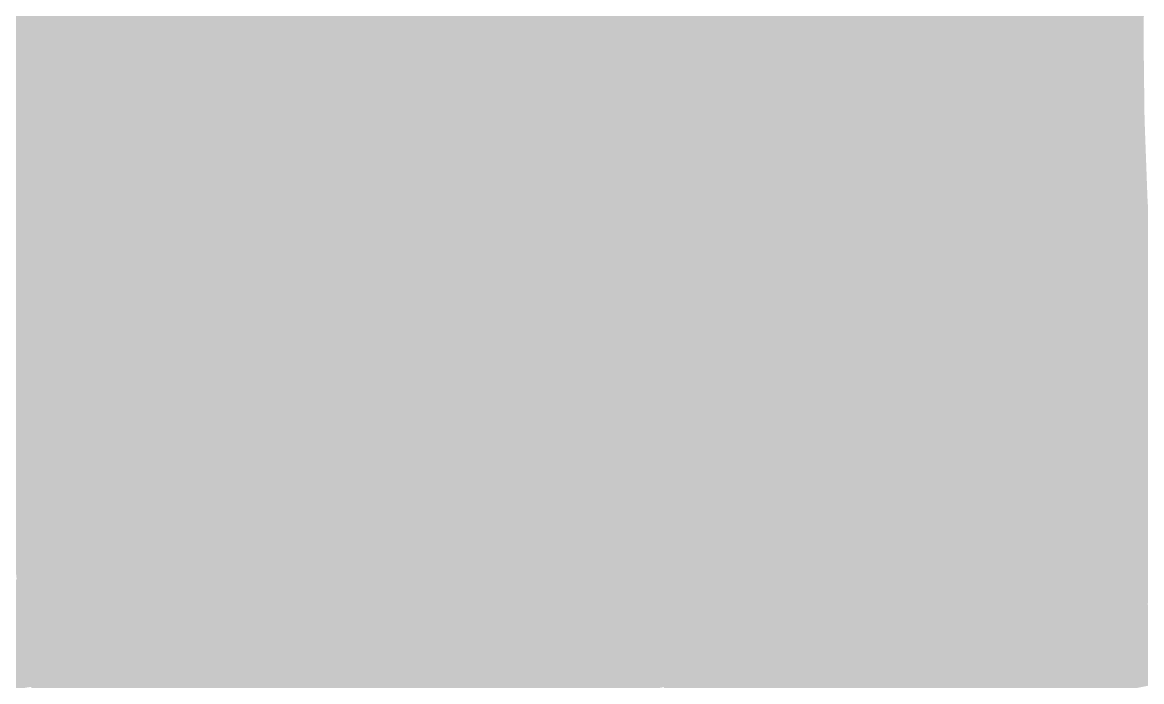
# Model space of a CAD drawing. Header units: inches. Extents: x -266 to 784, y -170 to 213.
# Drawn here: x -98.13 to -73.04, y -14.41 to 0.37 of the extents above; entities that cross this region are included whole.
import ezdxf

# ---------------------------------------------------------------- set-up
doc = ezdxf.new("R2010")
doc.units = ezdxf.units.IN
doc.header["$MEASUREMENT"] = 0

msp = doc.modelspace()

# ---------------------------------------------------------------- linework, layer by layer
at = {"color": 4, "true_color": 0x33fffd}
msp.add_solid([(-98, 0), (-99, 0), (-97.970484, 2.40504), (-98.970183, 2.429582)], dxfattribs=at)
at = {"color": 4, "true_color": 0x2dfffd}
msp.add_solid([(-97, 0), (-98, 0), (-96.970785, 2.380499), (-97.970484, 2.40504)], dxfattribs=at)
at = {"color": 4, "true_color": 0x26fffd}
msp.add_solid([(-96, 0), (-97, 0), (-95.971087, 2.355958), (-96.970785, 2.380499)], dxfattribs=at)
at = {"color": 4, "true_color": 0x20fffc}
msp.add_solid([(-95, 0), (-96, 0), (-94.971388, 2.331417), (-95.971087, 2.355958)], dxfattribs=at)
at = {"color": 4, "true_color": 0x1afffc}
msp.add_solid([(-94, 0), (-95, 0), (-93.971689, 2.306875), (-94.971388, 2.331417)], dxfattribs=at)
at = {"color": 4, "true_color": 0x13fffc}
msp.add_solid([(-93, 0), (-94, 0), (-92.97199, 2.282334), (-93.971689, 2.306875)], dxfattribs=at)
at = {"color": 4, "true_color": 0x0dfffc}
msp.add_solid([(-92, 0), (-93, 0), (-91.972291, 2.257793), (-92.97199, 2.282334)], dxfattribs=at)
at = {"color": 4, "true_color": 0x06fffc}
msp.add_solid([(-91, 0), (-92, 0), (-90.972593, 2.233252), (-91.972291, 2.257793)], dxfattribs=at)
at = {"color": 4, "true_color": 0x00fffc}
msp.add_solid([(-90, 0), (-91, 0), (-89.972894, 2.208711), (-90.972593, 2.233252)], dxfattribs=at)
at = {"color": 4, "true_color": 0x00fcf9}
msp.add_solid([(-89, 0), (-90, 0), (-88.973195, 2.184169), (-89.972894, 2.208711)], dxfattribs=at)
at = {"color": 4, "true_color": 0x00f7f5}
msp.add_solid([(-88, 0), (-89, 0), (-87.973496, 2.159628), (-88.973195, 2.184169)], dxfattribs=at)
at = {"color": 4, "true_color": 0x00f3f0}
msp.add_solid([(-87, 0), (-88, 0), (-86.973797, 2.135087), (-87.973496, 2.159628)], dxfattribs=at)
at = {"color": 4, "true_color": 0x00efec}
msp.add_solid([(-86, 0), (-87, 0), (-85.974098, 2.110546), (-86.973797, 2.135087)], dxfattribs=at)
at = {"color": 4, "true_color": 0x00ebe8}
msp.add_solid([(-85, 0), (-86, 0), (-84.9744, 2.086004), (-85.974098, 2.110546)], dxfattribs=at)
at = {"color": 132, "true_color": 0x00e6e4}
msp.add_solid([(-84, 0), (-85, 0), (-83.974701, 2.061463), (-84.9744, 2.086004)], dxfattribs=at)
at = {"color": 132, "true_color": 0x00e2df}
msp.add_solid([(-83, 0), (-84, 0), (-82.975002, 2.036922), (-83.974701, 2.061463)], dxfattribs=at)
at = {"color": 132, "true_color": 0x00dedb}
msp.add_solid([(-82, 0), (-83, 0), (-81.975303, 2.012381), (-82.975002, 2.036922)], dxfattribs=at)
at = {"color": 132, "true_color": 0x00dad7}
msp.add_solid([(-81, 0), (-82, 0), (-80.975604, 1.98784), (-81.975303, 2.012381)], dxfattribs=at)
at = {"color": 132, "true_color": 0x00d5d3}
msp.add_solid([(-80, 0), (-81, 0), (-79.975905, 1.963298), (-80.975604, 1.98784)], dxfattribs=at)
at = {"color": 132, "true_color": 0x00d1cf}
msp.add_solid([(-79, 0), (-80, 0), (-78.976207, 1.938757), (-79.975905, 1.963298)], dxfattribs=at)
at = {"color": 132, "true_color": 0x00cdca}
msp.add_solid([(-78, 0), (-79, 0), (-77.976508, 1.914216), (-78.976207, 1.938757)], dxfattribs=at)
at = {"color": 132, "true_color": 0x00c9c6}
msp.add_solid([(-77, 0), (-78, 0), (-76.976809, 1.889675), (-77.976508, 1.914216)], dxfattribs=at)
at = {"color": 132, "true_color": 0x00c4c2}
msp.add_solid([(-76, 0), (-77, 0), (-75.97711, 1.865133), (-76.976809, 1.889675)], dxfattribs=at)
at = {"color": 132, "true_color": 0x00c0be}
msp.add_solid([(-75, 0), (-76, 0), (-74.977411, 1.840592), (-75.97711, 1.865133)], dxfattribs=at)
at = {"color": 132, "true_color": 0x00bcba}
msp.add_solid([(-74, 0), (-75, 0), (-73.977713, 1.816051), (-74.977411, 1.840592)], dxfattribs=at)
at = {"color": 132, "true_color": 0x00b7b5}
msp.add_solid([(-73, 0), (-74, 0), (-72.978014, 1.79151), (-73.977713, 1.816051)], dxfattribs=at)
at = {"color": 4, "true_color": 0x33fdff}
msp.add_solid([(-97.970484, -2.40504), (-98.970183, -2.429582), (-98, 0), (-99, 0)], dxfattribs=at)
at = {"color": 4, "true_color": 0x2dfdff}
msp.add_solid([(-96.970785, -2.380499), (-97.970484, -2.40504), (-97, 0), (-98, 0)], dxfattribs=at)
at = {"color": 4, "true_color": 0x26fdff}
msp.add_solid([(-95.971087, -2.355958), (-96.970785, -2.380499), (-96, 0), (-97, 0)], dxfattribs=at)
at = {"color": 4, "true_color": 0x20fcff}
msp.add_solid([(-94.971388, -2.331417), (-95.971087, -2.355958), (-95, 0), (-96, 0)], dxfattribs=at)
at = {"color": 4, "true_color": 0x1afcff}
msp.add_solid([(-93.971689, -2.306875), (-94.971388, -2.331417), (-94, 0), (-95, 0)], dxfattribs=at)
at = {"color": 4, "true_color": 0x13fcff}
msp.add_solid([(-92.97199, -2.282334), (-93.971689, -2.306875), (-93, 0), (-94, 0)], dxfattribs=at)
at = {"color": 4, "true_color": 0x0dfcff}
msp.add_solid([(-91.972291, -2.257793), (-92.97199, -2.282334), (-92, 0), (-93, 0)], dxfattribs=at)
at = {"color": 4, "true_color": 0x06fcff}
msp.add_solid([(-90.972593, -2.233252), (-91.972291, -2.257793), (-91, 0), (-92, 0)], dxfattribs=at)
at = {"color": 4, "true_color": 0x00fcff}
msp.add_solid([(-89.972894, -2.208711), (-90.972593, -2.233252), (-90, 0), (-91, 0)], dxfattribs=at)
at = {"color": 4, "true_color": 0x00f9fc}
msp.add_solid([(-88.973195, -2.184169), (-89.972894, -2.208711), (-89, 0), (-90, 0)], dxfattribs=at)
at = {"color": 4, "true_color": 0x00f5f7}
msp.add_solid([(-87.973496, -2.159628), (-88.973195, -2.184169), (-88, 0), (-89, 0)], dxfattribs=at)
at = {"color": 4, "true_color": 0x00f0f3}
msp.add_solid([(-86.973797, -2.135087), (-87.973496, -2.159628), (-87, 0), (-88, 0)], dxfattribs=at)
at = {"color": 4, "true_color": 0x00ecef}
msp.add_solid([(-85.974098, -2.110546), (-86.973797, -2.135087), (-86, 0), (-87, 0)], dxfattribs=at)
at = {"color": 4, "true_color": 0x00e8eb}
msp.add_solid([(-84.9744, -2.086004), (-85.974098, -2.110546), (-85, 0), (-86, 0)], dxfattribs=at)
at = {"color": 132, "true_color": 0x00e4e6}
msp.add_solid([(-83.974701, -2.061463), (-84.9744, -2.086004), (-84, 0), (-85, 0)], dxfattribs=at)
at = {"color": 132, "true_color": 0x00dfe2}
msp.add_solid([(-82.975002, -2.036922), (-83.974701, -2.061463), (-83, 0), (-84, 0)], dxfattribs=at)
at = {"color": 132, "true_color": 0x00dbde}
msp.add_solid([(-81.975303, -2.012381), (-82.975002, -2.036922), (-82, 0), (-83, 0)], dxfattribs=at)
at = {"color": 132, "true_color": 0x00d7da}
msp.add_solid([(-80.975604, -1.98784), (-81.975303, -2.012381), (-81, 0), (-82, 0)], dxfattribs=at)
at = {"color": 132, "true_color": 0x00d3d5}
msp.add_solid([(-79.975905, -1.963298), (-80.975604, -1.98784), (-80, 0), (-81, 0)], dxfattribs=at)
at = {"color": 132, "true_color": 0x00cfd1}
msp.add_solid([(-78.976207, -1.938757), (-79.975905, -1.963298), (-79, 0), (-80, 0)], dxfattribs=at)
at = {"color": 132, "true_color": 0x00cacd}
msp.add_solid([(-77.976508, -1.914216), (-78.976207, -1.938757), (-78, 0), (-79, 0)], dxfattribs=at)
at = {"color": 132, "true_color": 0x00c6c9}
msp.add_solid([(-76.976809, -1.889675), (-77.976508, -1.914216), (-77, 0), (-78, 0)], dxfattribs=at)
at = {"color": 132, "true_color": 0x00c2c4}
msp.add_solid([(-75.97711, -1.865133), (-76.976809, -1.889675), (-76, 0), (-77, 0)], dxfattribs=at)
at = {"color": 132, "true_color": 0x00bec0}
msp.add_solid([(-74.977411, -1.840592), (-75.97711, -1.865133), (-75, 0), (-76, 0)], dxfattribs=at)
at = {"color": 132, "true_color": 0x00babc}
msp.add_solid([(-73.977713, -1.816051), (-74.977411, -1.840592), (-74, 0), (-75, 0)], dxfattribs=at)
at = {"color": 132, "true_color": 0x00b5b7}
msp.add_solid([(-72.978014, -1.79151), (-73.977713, -1.816051), (-73, 0), (-74, 0)], dxfattribs=at)
at = {"color": 132, "true_color": 0x00d2da}
msp.add_solid([(-80.902432, -3.974482), (-81.901227, -4.023549), (-80.975604, -1.98784), (-81.975303, -2.012381)], dxfattribs=at)
at = {"color": 132, "true_color": 0x00ced5}
msp.add_solid([(-79.903636, -3.925414), (-80.902432, -3.974482), (-79.975905, -1.963298), (-80.975604, -1.98784)], dxfattribs=at)
at = {"color": 132, "true_color": 0x00cad1}
msp.add_solid([(-78.904841, -3.876346), (-79.903636, -3.925414), (-78.976207, -1.938757), (-79.975905, -1.963298)], dxfattribs=at)
at = {"color": 132, "true_color": 0x00c6cd}
msp.add_solid([(-77.906046, -3.827279), (-78.904841, -3.876346), (-77.976508, -1.914216), (-78.976207, -1.938757)], dxfattribs=at)
at = {"color": 132, "true_color": 0x00c1c9}
msp.add_solid([(-76.90725, -3.778211), (-77.906046, -3.827279), (-76.976809, -1.889675), (-77.976508, -1.914216)], dxfattribs=at)
at = {"color": 132, "true_color": 0x00bdc4}
msp.add_solid([(-75.908455, -3.729143), (-76.90725, -3.778211), (-75.97711, -1.865133), (-76.976809, -1.889675)], dxfattribs=at)
at = {"color": 132, "true_color": 0x00b9c0}
msp.add_solid([(-74.909659, -3.680076), (-75.908455, -3.729143), (-74.977411, -1.840592), (-75.97711, -1.865133)], dxfattribs=at)
at = {"color": 132, "true_color": 0x00b5bc}
msp.add_solid([(-73.910864, -3.631008), (-74.909659, -3.680076), (-73.977713, -1.816051), (-74.977411, -1.840592)], dxfattribs=at)
at = {"color": 142, "true_color": 0x00b1b7}
msp.add_solid([(-72.912068, -3.58194), (-73.910864, -3.631008), (-72.978014, -1.79151), (-73.977713, -1.816051)], dxfattribs=at)
at = {"color": 4, "true_color": 0x06f6ff}
msp.add_solid([(-90.890387, -4.465158), (-91.889182, -4.514226), (-90.972593, -2.233252), (-91.972291, -2.257793)], dxfattribs=at)
at = {"color": 4, "true_color": 0x00f6ff}
msp.add_solid([(-89.891591, -4.416091), (-90.890387, -4.465158), (-89.972894, -2.208711), (-90.972593, -2.233252)], dxfattribs=at)
at = {"color": 4, "true_color": 0x00f3fc}
msp.add_solid([(-88.892796, -4.367023), (-89.891591, -4.416091), (-88.973195, -2.184169), (-89.972894, -2.208711)], dxfattribs=at)
at = {"color": 4, "true_color": 0x00eff7}
msp.add_solid([(-87.894, -4.317955), (-88.892796, -4.367023), (-87.973496, -2.159628), (-88.973195, -2.184169)], dxfattribs=at)
at = {"color": 4, "true_color": 0x00ebf3}
msp.add_solid([(-86.895205, -4.268888), (-87.894, -4.317955), (-86.973797, -2.135087), (-87.973496, -2.159628)], dxfattribs=at)
at = {"color": 4, "true_color": 0x00e7ef}
msp.add_solid([(-85.896409, -4.21982), (-86.895205, -4.268888), (-85.974098, -2.110546), (-86.973797, -2.135087)], dxfattribs=at)
at = {"color": 4, "true_color": 0x00e2eb}
msp.add_solid([(-84.897614, -4.170752), (-85.896409, -4.21982), (-84.9744, -2.086004), (-85.974098, -2.110546)], dxfattribs=at)
at = {"color": 132, "true_color": 0x00dee6}
msp.add_solid([(-83.898818, -4.121685), (-84.897614, -4.170752), (-83.974701, -2.061463), (-84.9744, -2.086004)], dxfattribs=at)
at = {"color": 132, "true_color": 0x00dae2}
msp.add_solid([(-82.900023, -4.072617), (-83.898818, -4.121685), (-82.975002, -2.036922), (-83.974701, -2.061463)], dxfattribs=at)
at = {"color": 132, "true_color": 0x00d6de}
msp.add_solid([(-81.901227, -4.023549), (-82.900023, -4.072617), (-81.975303, -2.012381), (-82.975002, -2.036922)], dxfattribs=at)
at = {"color": 4, "true_color": 0x33f8ff}
msp.add_solid([(-97.881955, -4.808632), (-98.88075, -4.8577), (-97.970484, -2.40504), (-98.970183, -2.429582)], dxfattribs=at)
at = {"color": 4, "true_color": 0x2df8ff}
msp.add_solid([(-96.883159, -4.759564), (-97.881955, -4.808632), (-96.970785, -2.380499), (-97.970484, -2.40504)], dxfattribs=at)
at = {"color": 4, "true_color": 0x26f8ff}
msp.add_solid([(-95.884364, -4.710497), (-96.883159, -4.759564), (-95.971087, -2.355958), (-96.970785, -2.380499)], dxfattribs=at)
at = {"color": 4, "true_color": 0x20f7ff}
msp.add_solid([(-94.885568, -4.661429), (-95.884364, -4.710497), (-94.971388, -2.331417), (-95.971087, -2.355958)], dxfattribs=at)
at = {"color": 4, "true_color": 0x1af7ff}
msp.add_solid([(-93.886773, -4.612361), (-94.885568, -4.661429), (-93.971689, -2.306875), (-94.971388, -2.331417)], dxfattribs=at)
at = {"color": 4, "true_color": 0x13f7ff}
msp.add_solid([(-92.887977, -4.563294), (-93.886773, -4.612361), (-92.97199, -2.282334), (-93.971689, -2.306875)], dxfattribs=at)
at = {"color": 4, "true_color": 0x0df7ff}
msp.add_solid([(-91.889182, -4.514226), (-92.887977, -4.563294), (-91.972291, -2.257793), (-92.97199, -2.282334)], dxfattribs=at)
at = {"color": 132, "true_color": 0x00b9c4}
msp.add_solid([(-75.794075, -5.590907), (-76.791365, -5.664471), (-75.908455, -3.729143), (-76.90725, -3.778211)], dxfattribs=at)
at = {"color": 132, "true_color": 0x00b5c0}
msp.add_solid([(-74.796784, -5.517342), (-75.794075, -5.590907), (-74.909659, -3.680076), (-75.908455, -3.729143)], dxfattribs=at)
at = {"color": 142, "true_color": 0x00b1bc}
msp.add_solid([(-73.799494, -5.443778), (-74.796784, -5.517342), (-73.910864, -3.631008), (-74.909659, -3.680076)], dxfattribs=at)
at = {"color": 142, "true_color": 0x00adb7}
msp.add_solid([(-72.802203, -5.370213), (-73.799494, -5.443778), (-72.912068, -3.58194), (-73.910864, -3.631008)], dxfattribs=at)
at = {"color": 132, "true_color": 0x00cdda}
msp.add_solid([(-80.780527, -5.95873), (-81.777817, -6.032294), (-80.902432, -3.974482), (-81.901227, -4.023549)], dxfattribs=at)
at = {"color": 132, "true_color": 0x00c9d5}
msp.add_solid([(-79.783237, -5.885165), (-80.780527, -5.95873), (-79.903636, -3.925414), (-80.902432, -3.974482)], dxfattribs=at)
at = {"color": 132, "true_color": 0x00c5d1}
msp.add_solid([(-78.785946, -5.811601), (-79.783237, -5.885165), (-78.904841, -3.876346), (-79.903636, -3.925414)], dxfattribs=at)
at = {"color": 132, "true_color": 0x00c1cd}
msp.add_solid([(-77.788656, -5.738036), (-78.785946, -5.811601), (-77.906046, -3.827279), (-78.904841, -3.876346)], dxfattribs=at)
at = {"color": 132, "true_color": 0x00bdc9}
msp.add_solid([(-76.791365, -5.664471), (-77.788656, -5.738036), (-76.90725, -3.778211), (-77.906046, -3.827279)], dxfattribs=at)
at = {"color": 4, "true_color": 0x00e1ef}
msp.add_solid([(-85.766979, -6.326552), (-86.76427, -6.400117), (-85.896409, -4.21982), (-86.895205, -4.268888)], dxfattribs=at)
at = {"color": 132, "true_color": 0x00ddeb}
msp.add_solid([(-84.769689, -6.252988), (-85.766979, -6.326552), (-84.897614, -4.170752), (-85.896409, -4.21982)], dxfattribs=at)
at = {"color": 132, "true_color": 0x00d9e6}
msp.add_solid([(-83.772398, -6.179423), (-84.769689, -6.252988), (-83.898818, -4.121685), (-84.897614, -4.170752)], dxfattribs=at)
at = {"color": 132, "true_color": 0x00d5e2}
msp.add_solid([(-82.775108, -6.105859), (-83.772398, -6.179423), (-82.900023, -4.072617), (-83.898818, -4.121685)], dxfattribs=at)
at = {"color": 132, "true_color": 0x00d1de}
msp.add_solid([(-81.777817, -6.032294), (-82.775108, -6.105859), (-81.901227, -4.023549), (-82.900023, -4.072617)], dxfattribs=at)
at = {"color": 4, "true_color": 0x0df1ff}
msp.add_solid([(-91.750722, -6.76794), (-92.748012, -6.841504), (-91.889182, -4.514226), (-92.887977, -4.563294)], dxfattribs=at)
at = {"color": 4, "true_color": 0x06f0ff}
msp.add_solid([(-90.753432, -6.694375), (-91.750722, -6.76794), (-90.890387, -4.465158), (-91.889182, -4.514226)], dxfattribs=at)
at = {"color": 4, "true_color": 0x00f0ff}
msp.add_solid([(-89.756141, -6.620811), (-90.753432, -6.694375), (-89.891591, -4.416091), (-90.890387, -4.465158)], dxfattribs=at)
at = {"color": 4, "true_color": 0x00edfc}
msp.add_solid([(-88.758851, -6.547246), (-89.756141, -6.620811), (-88.892796, -4.367023), (-89.891591, -4.416091)], dxfattribs=at)
at = {"color": 4, "true_color": 0x00e9f7}
msp.add_solid([(-87.76156, -6.473682), (-88.758851, -6.547246), (-87.894, -4.317955), (-88.892796, -4.367023)], dxfattribs=at)
at = {"color": 4, "true_color": 0x00e5f3}
msp.add_solid([(-86.76427, -6.400117), (-87.76156, -6.473682), (-86.895205, -4.268888), (-87.894, -4.317955)], dxfattribs=at)
at = {"color": 4, "true_color": 0x2df3ff}
msp.add_solid([(-96.737174, -7.135763), (-97.734465, -7.209327), (-96.883159, -4.759564), (-97.881955, -4.808632)], dxfattribs=at)
at = {"color": 4, "true_color": 0x26f2ff}
msp.add_solid([(-95.739884, -7.062198), (-96.737174, -7.135763), (-95.884364, -4.710497), (-96.883159, -4.759564)], dxfattribs=at)
at = {"color": 4, "true_color": 0x20f2ff}
msp.add_solid([(-94.742593, -6.988634), (-95.739884, -7.062198), (-94.885568, -4.661429), (-95.884364, -4.710497)], dxfattribs=at)
at = {"color": 4, "true_color": 0x1af2ff}
msp.add_solid([(-93.745303, -6.915069), (-94.742593, -6.988634), (-93.886773, -4.612361), (-94.885568, -4.661429)], dxfattribs=at)
at = {"color": 4, "true_color": 0x13f1ff}
msp.add_solid([(-92.748012, -6.841504), (-93.745303, -6.915069), (-92.887977, -4.563294), (-93.886773, -4.612361)], dxfattribs=at)
at = {"color": 4, "true_color": 0x33f3ff}
msp.add_solid([(-97.734465, -7.209327), (-98.731755, -7.282892), (-97.881955, -4.808632), (-98.88075, -4.8577)], dxfattribs=at)
at = {"color": 142, "true_color": 0x00b0c0}
msp.add_solid([(-74.638855, -7.351286), (-75.634039, -7.449303), (-74.796784, -5.517342), (-75.794075, -5.590907)], dxfattribs=at)
at = {"color": 142, "true_color": 0x00acbc}
msp.add_solid([(-73.64367, -7.253268), (-74.638855, -7.351286), (-73.799494, -5.443778), (-74.796784, -5.517342)], dxfattribs=at)
at = {"color": 142, "true_color": 0x00a8b7}
msp.add_solid([(-72.648485, -7.155251), (-73.64367, -7.253268), (-72.802203, -5.370213), (-73.799494, -5.443778)], dxfattribs=at)
at = {"color": 132, "true_color": 0x00bccd}
msp.add_solid([(-77.624409, -7.645337), (-78.619593, -7.743354), (-77.788656, -5.738036), (-78.785946, -5.811601)], dxfattribs=at)
at = {"color": 132, "true_color": 0x00b8c9}
msp.add_solid([(-76.629224, -7.54732), (-77.624409, -7.645337), (-76.791365, -5.664471), (-77.788656, -5.738036)], dxfattribs=at)
at = {"color": 132, "true_color": 0x00b4c4}
msp.add_solid([(-75.634039, -7.449303), (-76.629224, -7.54732), (-75.794075, -5.590907), (-76.791365, -5.664471)], dxfattribs=at)
at = {"color": 132, "true_color": 0x00c8da}
msp.add_solid([(-80.609963, -7.939388), (-81.605148, -8.037405), (-80.780527, -5.95873), (-81.777817, -6.032294)], dxfattribs=at)
at = {"color": 132, "true_color": 0x00c4d5}
msp.add_solid([(-79.614778, -7.841371), (-80.609963, -7.939388), (-79.783237, -5.885165), (-80.780527, -5.95873)], dxfattribs=at)
at = {"color": 132, "true_color": 0x00c0d1}
msp.add_solid([(-78.619593, -7.743354), (-79.614778, -7.841371), (-78.785946, -5.811601), (-79.783237, -5.885165)], dxfattribs=at)
at = {"color": 140, "true_color": 0x00d7eb}
msp.add_solid([(-84.590702, -8.331457), (-85.585886, -8.429474), (-84.769689, -6.252988), (-85.766979, -6.326552)], dxfattribs=at)
at = {"color": 132, "true_color": 0x00d3e6}
msp.add_solid([(-83.595517, -8.23344), (-84.590702, -8.331457), (-83.772398, -6.179423), (-84.769689, -6.252988)], dxfattribs=at)
at = {"color": 132, "true_color": 0x00d0e2}
msp.add_solid([(-82.600332, -8.135423), (-83.595517, -8.23344), (-82.775108, -6.105859), (-83.772398, -6.179423)], dxfattribs=at)
at = {"color": 132, "true_color": 0x00ccde}
msp.add_solid([(-81.605148, -8.037405), (-82.600332, -8.135423), (-81.777817, -6.032294), (-82.775108, -6.105859)], dxfattribs=at)
at = {"color": 4, "true_color": 0x00e3f7}
msp.add_solid([(-87.576256, -8.625508), (-88.571441, -8.723525), (-87.76156, -6.473682), (-88.758851, -6.547246)], dxfattribs=at)
at = {"color": 4, "true_color": 0x00dff3}
msp.add_solid([(-86.581071, -8.527491), (-87.576256, -8.625508), (-86.76427, -6.400117), (-87.76156, -6.473682)], dxfattribs=at)
at = {"color": 140, "true_color": 0x00dbef}
msp.add_solid([(-85.585886, -8.429474), (-86.581071, -8.527491), (-85.766979, -6.326552), (-86.76427, -6.400117)], dxfattribs=at)
at = {"color": 4, "true_color": 0x0debff}
msp.add_solid([(-91.556995, -9.017577), (-92.55218, -9.115594), (-91.750722, -6.76794), (-92.748012, -6.841504)], dxfattribs=at)
at = {"color": 4, "true_color": 0x06ebff}
msp.add_solid([(-90.56181, -8.91956), (-91.556995, -9.017577), (-90.753432, -6.694375), (-91.750722, -6.76794)], dxfattribs=at)
at = {"color": 4, "true_color": 0x00eaff}
msp.add_solid([(-89.566625, -8.821543), (-90.56181, -8.91956), (-89.756141, -6.620811), (-90.753432, -6.694375)], dxfattribs=at)
at = {"color": 4, "true_color": 0x00e7fc}
msp.add_solid([(-88.571441, -8.723525), (-89.566625, -8.821543), (-88.758851, -6.547246), (-89.756141, -6.620811)], dxfattribs=at)
at = {"color": 4, "true_color": 0x20edff}
msp.add_solid([(-94.542549, -9.311628), (-95.537734, -9.409645), (-94.742593, -6.988634), (-95.739884, -7.062198)], dxfattribs=at)
at = {"color": 4, "true_color": 0x1aecff}
msp.add_solid([(-93.547364, -9.213611), (-94.542549, -9.311628), (-93.745303, -6.915069), (-94.742593, -6.988634)], dxfattribs=at)
at = {"color": 4, "true_color": 0x13ecff}
msp.add_solid([(-92.55218, -9.115594), (-93.547364, -9.213611), (-92.748012, -6.841504), (-93.745303, -6.915069)], dxfattribs=at)
at = {"color": 4, "true_color": 0x33eeff}
msp.add_solid([(-97.528103, -9.60568), (-98.523288, -9.703697), (-97.734465, -7.209327), (-98.731755, -7.282892)], dxfattribs=at)
at = {"color": 4, "true_color": 0x2deeff}
msp.add_solid([(-96.532918, -9.507663), (-97.528103, -9.60568), (-96.737174, -7.135763), (-97.734465, -7.209327)], dxfattribs=at)
at = {"color": 4, "true_color": 0x26edff}
msp.add_solid([(-95.537734, -9.409645), (-96.532918, -9.507663), (-95.739884, -7.062198), (-96.737174, -7.135763)], dxfattribs=at)
at = {"color": 142, "true_color": 0x00a8bc}
msp.add_solid([(-73.443486, -9.05839), (-74.435965, -9.180801), (-73.64367, -7.253268), (-74.638855, -7.351286)], dxfattribs=at)
at = {"color": 142, "true_color": 0x00a4b7}
msp.add_solid([(-72.451006, -8.935979), (-73.443486, -9.05839), (-72.648485, -7.155251), (-73.64367, -7.253268)], dxfattribs=at)
at = {"color": 142, "true_color": 0x00b0c4}
msp.add_solid([(-75.428445, -9.303211), (-76.420924, -9.425622), (-75.634039, -7.449303), (-76.629224, -7.54732)], dxfattribs=at)
at = {"color": 142, "true_color": 0x00acc0}
msp.add_solid([(-74.435965, -9.180801), (-75.428445, -9.303211), (-74.638855, -7.351286), (-75.634039, -7.449303)], dxfattribs=at)
at = {"color": 132, "true_color": 0x00bbd1}
msp.add_solid([(-78.405883, -9.670443), (-79.398363, -9.792854), (-78.619593, -7.743354), (-79.614778, -7.841371)], dxfattribs=at)
at = {"color": 132, "true_color": 0x00b7cd}
msp.add_solid([(-77.413404, -9.548033), (-78.405883, -9.670443), (-77.624409, -7.645337), (-78.619593, -7.743354)], dxfattribs=at)
at = {"color": 132, "true_color": 0x00b3c9}
msp.add_solid([(-76.420924, -9.425622), (-77.413404, -9.548033), (-76.629224, -7.54732), (-77.624409, -7.645337)], dxfattribs=at)
at = {"color": 132, "true_color": 0x00c3da}
msp.add_solid([(-80.390842, -9.915265), (-81.383322, -10.037675), (-80.609963, -7.939388), (-81.605148, -8.037405)], dxfattribs=at)
at = {"color": 132, "true_color": 0x00bfd5}
msp.add_solid([(-79.398363, -9.792854), (-80.390842, -9.915265), (-79.614778, -7.841371), (-80.609963, -7.939388)], dxfattribs=at)
at = {"color": 132, "true_color": 0x00cee6}
msp.add_solid([(-83.368281, -10.282497), (-84.36076, -10.404907), (-83.595517, -8.23344), (-84.590702, -8.331457)], dxfattribs=at)
at = {"color": 132, "true_color": 0x00cae2}
msp.add_solid([(-82.375801, -10.160086), (-83.368281, -10.282497), (-82.600332, -8.135423), (-83.595517, -8.23344)], dxfattribs=at)
at = {"color": 132, "true_color": 0x00c6de}
msp.add_solid([(-81.383322, -10.037675), (-82.375801, -10.160086), (-81.605148, -8.037405), (-82.600332, -8.135423)], dxfattribs=at)
at = {"color": 140, "true_color": 0x00daf3}
msp.add_solid([(-86.34572, -10.649729), (-87.338199, -10.772139), (-86.581071, -8.527491), (-87.576256, -8.625508)], dxfattribs=at)
at = {"color": 140, "true_color": 0x00d6ef}
msp.add_solid([(-85.35324, -10.527318), (-86.34572, -10.649729), (-85.585886, -8.429474), (-86.581071, -8.527491)], dxfattribs=at)
at = {"color": 140, "true_color": 0x00d2eb}
msp.add_solid([(-84.36076, -10.404907), (-85.35324, -10.527318), (-84.590702, -8.331457), (-85.585886, -8.429474)], dxfattribs=at)
at = {"color": 4, "true_color": 0x00e1fc}
msp.add_solid([(-88.330679, -10.89455), (-89.323158, -11.016961), (-88.571441, -8.723525), (-89.566625, -8.821543)], dxfattribs=at)
at = {"color": 140, "true_color": 0x00ddf7}
msp.add_solid([(-87.338199, -10.772139), (-88.330679, -10.89455), (-87.576256, -8.625508), (-88.571441, -8.723525)], dxfattribs=at)
at = {"color": 4, "true_color": 0x0de5ff}
msp.add_solid([(-91.308117, -11.261782), (-92.300597, -11.384193), (-91.556995, -9.017577), (-92.55218, -9.115594)], dxfattribs=at)
at = {"color": 4, "true_color": 0x06e5ff}
msp.add_solid([(-90.315638, -11.139371), (-91.308117, -11.261782), (-90.56181, -8.91956), (-91.556995, -9.017577)], dxfattribs=at)
at = {"color": 4, "true_color": 0x00e4ff}
msp.add_solid([(-89.323158, -11.016961), (-90.315638, -11.139371), (-89.566625, -8.821543), (-90.56181, -8.91956)], dxfattribs=at)
at = {"color": 142, "true_color": 0x00a0b7}
msp.add_solid([(-72.209885, -10.711325), (-73.199062, -10.858055), (-72.451006, -8.935979), (-73.443486, -9.05839)], dxfattribs=at)
at = {"color": 4, "true_color": 0x1ae7ff}
msp.add_solid([(-93.293076, -11.506603), (-94.285556, -11.629014), (-93.547364, -9.213611), (-94.542549, -9.311628)], dxfattribs=at)
at = {"color": 4, "true_color": 0x13e6ff}
msp.add_solid([(-92.300597, -11.384193), (-93.293076, -11.506603), (-92.55218, -9.115594), (-93.547364, -9.213611)], dxfattribs=at)
at = {"color": 142, "true_color": 0x00a7c0}
msp.add_solid([(-74.188238, -11.004786), (-75.177415, -11.151516), (-74.435965, -9.180801), (-75.428445, -9.303211)], dxfattribs=at)
at = {"color": 142, "true_color": 0x00a4bc}
msp.add_solid([(-73.199062, -10.858055), (-74.188238, -11.004786), (-73.443486, -9.05839), (-74.435965, -9.180801)], dxfattribs=at)
at = {"color": 4, "true_color": 0x2de9ff}
msp.add_solid([(-96.270515, -11.873835), (-97.262994, -11.996246), (-96.532918, -9.507663), (-97.528103, -9.60568)], dxfattribs=at)
at = {"color": 4, "true_color": 0x26e8ff}
msp.add_solid([(-95.278035, -11.751425), (-96.270515, -11.873835), (-95.537734, -9.409645), (-96.532918, -9.507663)], dxfattribs=at)
at = {"color": 4, "true_color": 0x20e7ff}
msp.add_solid([(-94.285556, -11.629014), (-95.278035, -11.751425), (-94.542549, -9.311628), (-95.537734, -9.409645)], dxfattribs=at)
at = {"color": 142, "true_color": 0x00afc9}
msp.add_solid([(-76.166591, -11.298247), (-77.155768, -11.444977), (-76.420924, -9.425622), (-77.413404, -9.548033)], dxfattribs=at)
at = {"color": 142, "true_color": 0x00abc4}
msp.add_solid([(-75.177415, -11.151516), (-76.166591, -11.298247), (-75.428445, -9.303211), (-76.420924, -9.425622)], dxfattribs=at)
at = {"color": 4, "true_color": 0x33eaff}
msp.add_solid([(-97.262994, -11.996246), (-98.255474, -12.118657), (-97.528103, -9.60568), (-98.523288, -9.703697)], dxfattribs=at)
at = {"color": 132, "true_color": 0x00b6d1}
msp.add_solid([(-78.144944, -11.591707), (-79.134121, -11.738438), (-78.405883, -9.670443), (-79.398363, -9.792854)], dxfattribs=at)
at = {"color": 142, "true_color": 0x00b2cd}
msp.add_solid([(-77.155768, -11.444977), (-78.144944, -11.591707), (-77.413404, -9.548033), (-78.405883, -9.670443)], dxfattribs=at)
at = {"color": 132, "true_color": 0x00beda}
msp.add_solid([(-80.123297, -11.885168), (-81.112474, -12.031899), (-80.390842, -9.915265), (-81.383322, -10.037675)], dxfattribs=at)
at = {"color": 132, "true_color": 0x00bad5}
msp.add_solid([(-79.134121, -11.738438), (-80.123297, -11.885168), (-79.398363, -9.792854), (-80.390842, -9.915265)], dxfattribs=at)
at = {"color": 132, "true_color": 0x00c9e6}
msp.add_solid([(-83.090827, -12.32536), (-84.080003, -12.47209), (-83.368281, -10.282497), (-84.36076, -10.404907)], dxfattribs=at)
at = {"color": 132, "true_color": 0x00c5e2}
msp.add_solid([(-82.10165, -12.178629), (-83.090827, -12.32536), (-82.375801, -10.160086), (-83.368281, -10.282497)], dxfattribs=at)
at = {"color": 132, "true_color": 0x00c1de}
msp.add_solid([(-81.112474, -12.031899), (-82.10165, -12.178629), (-81.383322, -10.037675), (-82.375801, -10.160086)], dxfattribs=at)
at = {"color": 140, "true_color": 0x00d0ef}
msp.add_solid([(-85.06918, -12.618821), (-86.058356, -12.765551), (-85.35324, -10.527318), (-86.34572, -10.649729)], dxfattribs=at)
at = {"color": 140, "true_color": 0x00cceb}
msp.add_solid([(-84.080003, -12.47209), (-85.06918, -12.618821), (-84.36076, -10.404907), (-85.35324, -10.527318)], dxfattribs=at)
at = {"color": 140, "true_color": 0x00d8f7}
msp.add_solid([(-87.047533, -12.912282), (-88.036709, -13.059012), (-87.338199, -10.772139), (-88.330679, -10.89455)], dxfattribs=at)
at = {"color": 140, "true_color": 0x00d4f3}
msp.add_solid([(-86.058356, -12.765551), (-87.047533, -12.912282), (-86.34572, -10.649729), (-87.338199, -10.772139)], dxfattribs=at)
at = {"color": 142, "true_color": 0x009cb7}
msp.add_solid([(-71.925268, -12.480218), (-72.910546, -12.65118), (-72.209885, -10.711325), (-73.199062, -10.858055)], dxfattribs=at)
at = {"color": 140, "true_color": 0x00deff}
msp.add_solid([(-89.025886, -13.205743), (-90.015062, -13.352473), (-89.323158, -11.016961), (-90.315638, -11.139371)], dxfattribs=at)
at = {"color": 140, "true_color": 0x00dbfc}
msp.add_solid([(-88.036709, -13.059012), (-89.025886, -13.205743), (-88.330679, -10.89455), (-89.323158, -11.016961)], dxfattribs=at)
at = {"color": 142, "true_color": 0x00a3c0}
msp.add_solid([(-73.895823, -12.822142), (-74.881101, -12.993104), (-74.188238, -11.004786), (-75.177415, -11.151516)], dxfattribs=at)
at = {"color": 142, "true_color": 0x009fbc}
msp.add_solid([(-72.910546, -12.65118), (-73.895823, -12.822142), (-73.199062, -10.858055), (-74.188238, -11.004786)], dxfattribs=at)
at = {"color": 4, "true_color": 0x0de0ff}
msp.add_solid([(-91.004239, -13.499204), (-91.993415, -13.645934), (-91.308117, -11.261782), (-92.300597, -11.384193)], dxfattribs=at)
at = {"color": 4, "true_color": 0x06dfff}
msp.add_solid([(-90.015062, -13.352473), (-91.004239, -13.499204), (-90.315638, -11.139371), (-91.308117, -11.261782)], dxfattribs=at)
at = {"color": 142, "true_color": 0x00a6c4}
msp.add_solid([(-74.881101, -12.993104), (-75.866378, -13.164065), (-75.177415, -11.151516), (-76.166591, -11.298247)], dxfattribs=at)
at = {"color": 4, "true_color": 0x1ae1ff}
msp.add_solid([(-92.982592, -13.792665), (-93.971768, -13.939395), (-93.293076, -11.506603), (-94.285556, -11.629014)], dxfattribs=at)
at = {"color": 4, "true_color": 0x13e1ff}
msp.add_solid([(-91.993415, -13.645934), (-92.982592, -13.792665), (-92.300597, -11.384193), (-93.293076, -11.506603)], dxfattribs=at)
at = {"color": 142, "true_color": 0x00aecd}
msp.add_solid([(-76.851656, -13.335027), (-77.836934, -13.505989), (-77.155768, -11.444977), (-78.144944, -11.591707)], dxfattribs=at)
at = {"color": 142, "true_color": 0x00aac9}
msp.add_solid([(-75.866378, -13.164065), (-76.851656, -13.335027), (-76.166591, -11.298247), (-77.155768, -11.444977)], dxfattribs=at)
at = {"color": 4, "true_color": 0x26e3ff}
msp.add_solid([(-94.960945, -14.086126), (-95.950121, -14.232856), (-95.278035, -11.751425), (-96.270515, -11.873835)], dxfattribs=at)
at = {"color": 4, "true_color": 0x20e2ff}
msp.add_solid([(-93.971768, -13.939395), (-94.960945, -14.086126), (-94.285556, -11.629014), (-95.278035, -11.751425)], dxfattribs=at)
at = {"color": 132, "true_color": 0x00b5d5}
msp.add_solid([(-78.822211, -13.676951), (-79.807489, -13.847913), (-79.134121, -11.738438), (-80.123297, -11.885168)], dxfattribs=at)
at = {"color": 142, "true_color": 0x00b1d1}
msp.add_solid([(-77.836934, -13.505989), (-78.822211, -13.676951), (-78.144944, -11.591707), (-79.134121, -11.738438)], dxfattribs=at)
at = {"color": 4, "true_color": 0x33e5ff}
msp.add_solid([(-96.939298, -14.379586), (-97.928474, -14.526317), (-97.262994, -11.996246), (-98.255474, -12.118657)], dxfattribs=at)
at = {"color": 4, "true_color": 0x2de4ff}
msp.add_solid([(-95.950121, -14.232856), (-96.939298, -14.379586), (-96.270515, -11.873835), (-97.262994, -11.996246)], dxfattribs=at)
at = {"color": 132, "true_color": 0x00bcde}
msp.add_solid([(-80.792767, -14.018875), (-81.778044, -14.189837), (-81.112474, -12.031899), (-82.10165, -12.178629)], dxfattribs=at)
at = {"color": 132, "true_color": 0x00b8da}
msp.add_solid([(-79.807489, -13.847913), (-80.792767, -14.018875), (-80.123297, -11.885168), (-81.112474, -12.031899)], dxfattribs=at)
at = {"color": 4, "true_color": 0x3ae6ff}
msp.add_solid([(-97.928474, -14.526317), (-98.917651, -14.673047), (-98.255474, -12.118657), (-99.247953, -12.241068)], dxfattribs=at)
at = {"color": 132, "true_color": 0x00c0e2}
msp.add_solid([(-81.778044, -14.189837), (-82.763322, -14.360799), (-82.10165, -12.178629), (-83.090827, -12.32536)], dxfattribs=at)
at = {"color": 140, "true_color": 0x00c7eb}
msp.add_solid([(-83.7486, -14.531761), (-84.733877, -14.702722), (-84.080003, -12.47209), (-85.06918, -12.618821)], dxfattribs=at)
at = {"color": 140, "true_color": 0x00c3e6}
msp.add_solid([(-82.763322, -14.360799), (-83.7486, -14.531761), (-83.090827, -12.32536), (-84.080003, -12.47209)], dxfattribs=at)
at = {"color": 140, "true_color": 0x00cef3}
msp.add_solid([(-85.719155, -14.873684), (-86.704433, -15.044646), (-86.058356, -12.765551), (-87.047533, -12.912282)], dxfattribs=at)
at = {"color": 140, "true_color": 0x00cbef}
msp.add_solid([(-84.733877, -14.702722), (-85.719155, -14.873684), (-85.06918, -12.618821), (-86.058356, -12.765551)], dxfattribs=at)
at = {"color": 142, "true_color": 0x009bbc}
msp.add_solid([(-72.578111, -14.436684), (-73.558896, -14.631774), (-72.910546, -12.65118), (-73.895823, -12.822142)], dxfattribs=at)
at = {"color": 140, "true_color": 0x00d2f7}
msp.add_solid([(-86.704433, -15.044646), (-87.68971, -15.215608), (-87.047533, -12.912282), (-88.036709, -13.059012)], dxfattribs=at)
at = {"color": 142, "true_color": 0x00a2c4}
msp.add_solid([(-74.539681, -14.826864), (-75.520467, -15.021955), (-74.881101, -12.993104), (-75.866378, -13.164065)], dxfattribs=at)
at = {"color": 142, "true_color": 0x009ec0}
msp.add_solid([(-73.558896, -14.631774), (-74.539681, -14.826864), (-73.895823, -12.822142), (-74.881101, -12.993104)], dxfattribs=at)
at = {"color": 140, "true_color": 0x00d8ff}
msp.add_solid([(-88.674988, -15.38657), (-89.660265, -15.557532), (-89.025886, -13.205743), (-90.015062, -13.352473)], dxfattribs=at)
at = {"color": 140, "true_color": 0x00d5fc}
msp.add_solid([(-87.68971, -15.215608), (-88.674988, -15.38657), (-88.036709, -13.059012), (-89.025886, -13.205743)], dxfattribs=at)
at = {"color": 142, "true_color": 0x00a5c9}
msp.add_solid([(-75.520467, -15.021955), (-76.501252, -15.217045), (-75.866378, -13.164065), (-76.851656, -13.335027)], dxfattribs=at)
at = {"color": 140, "true_color": 0x0ddaff}
msp.add_solid([(-90.645543, -15.728494), (-91.630821, -15.899456), (-91.004239, -13.499204), (-91.993415, -13.645934)], dxfattribs=at)
at = {"color": 140, "true_color": 0x06d9ff}
msp.add_solid([(-89.660265, -15.557532), (-90.645543, -15.728494), (-90.015062, -13.352473), (-91.004239, -13.499204)], dxfattribs=at)
at = {"color": 142, "true_color": 0x00acd1}
msp.add_solid([(-77.482037, -15.412135), (-78.462822, -15.607226), (-77.836934, -13.505989), (-78.822211, -13.676951)], dxfattribs=at)
at = {"color": 142, "true_color": 0x00a9cd}
msp.add_solid([(-76.501252, -15.217045), (-77.482037, -15.412135), (-76.851656, -13.335027), (-77.836934, -13.505989)], dxfattribs=at)
at = {"color": 140, "true_color": 0x1adcff}
msp.add_solid([(-92.616098, -16.070418), (-93.601376, -16.241379), (-92.982592, -13.792665), (-93.971768, -13.939395)], dxfattribs=at)
at = {"color": 140, "true_color": 0x13dbff}
msp.add_solid([(-91.630821, -15.899456), (-92.616098, -16.070418), (-91.993415, -13.645934), (-92.982592, -13.792665)], dxfattribs=at)
at = {"color": 142, "true_color": 0x00b0d5}
msp.add_solid([(-78.462822, -15.607226), (-79.443608, -15.802316), (-78.822211, -13.676951), (-79.807489, -13.847913)], dxfattribs=at)
at = {"color": 140, "true_color": 0x20ddff}
msp.add_solid([(-93.601376, -16.241379), (-94.586654, -16.412341), (-93.971768, -13.939395), (-94.960945, -14.086126)], dxfattribs=at)
at = {"color": 132, "true_color": 0x00b7de}
msp.add_solid([(-80.424393, -15.997406), (-81.405178, -16.192497), (-80.792767, -14.018875), (-81.778044, -14.189837)], dxfattribs=at)
at = {"color": 132, "true_color": 0x00b3da}
msp.add_solid([(-79.443608, -15.802316), (-80.424393, -15.997406), (-79.807489, -13.847913), (-80.792767, -14.018875)], dxfattribs=at)
at = {"color": 4, "true_color": 0x2ddfff}
msp.add_solid([(-95.571931, -16.583303), (-96.557209, -16.754265), (-95.950121, -14.232856), (-96.939298, -14.379586)], dxfattribs=at)
at = {"color": 140, "true_color": 0x26deff}
msp.add_solid([(-94.586654, -16.412341), (-95.571931, -16.583303), (-94.960945, -14.086126), (-95.950121, -14.232856)], dxfattribs=at)
at = {"color": 132, "true_color": 0x00bae2}
msp.add_solid([(-81.405178, -16.192497), (-82.385964, -16.387587), (-81.778044, -14.189837), (-82.763322, -14.360799)], dxfattribs=at)
at = {"color": 4, "true_color": 0x33e0ff}
msp.add_solid([(-96.557209, -16.754265), (-97.542487, -16.925227), (-96.939298, -14.379586), (-97.928474, -14.526317)], dxfattribs=at)
at = {"color": 140, "true_color": 0x00bee6}
msp.add_solid([(-82.385964, -16.387587), (-83.366749, -16.582677), (-82.763322, -14.360799), (-83.7486, -14.531761)], dxfattribs=at)

doc.saveas('drawing.dxf')
